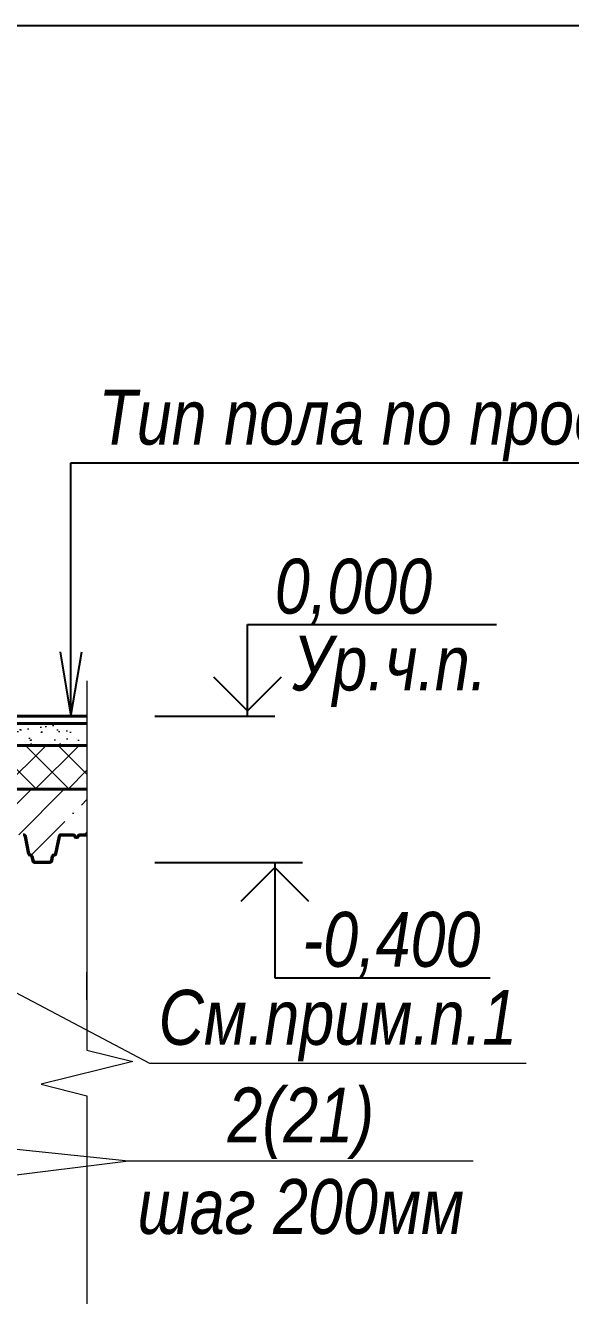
# Model space of a CAD drawing. Header units: millimetres. Extents: x 1582001 to 3303937, y 226471 to 491235.
# Drawn here: x 1858695 to 1861677, y 343203 to 350145 of the extents above; entities that cross this region are included whole.
import ezdxf
from ezdxf.enums import TextEntityAlignment as Align

# ---------------------------------------------------------------- set-up
doc = ezdxf.new("R2010")
doc.units = ezdxf.units.MM
for name, color, linetype, lineweight in [('перекрытия', 7, 'Continuous', 40), ('Размеры', 7, 'Continuous', 18), ('Стены несущие', 7, 'Continuous', 40)]:
    doc.layers.add(name, color=color, linetype=linetype, lineweight=lineweight)
doc.layers.add('Формуляр', color=138, linetype='Continuous')
doc.styles.get("Standard").update_dxf_attribs({"font": 'ARIALNI.TTF', "height": 300})
doc.styles.add('Текст', font='ARIALNI.TTF')

msp = doc.modelspace()

# ---------------------------------------------------------------- hatches: boundary and pattern name
at = {"layer": 'Размеры', "ltscale": 100}
h = msp.add_hatch(dxfattribs=at)
h.set_pattern_fill('AR-SAND', color=256, scale=2, style=0)
h.set_pattern_definition([(37.5, (324385.33, 67226.4), (-3.2000626, 97.8826475), [0, -77.216, 0, -86.36, 0, -82.55]), (7.5, (324385.33, 67226.4), (89.904657, 143.36502), [0, -41.656, 0, -69.596, 0, -26.67]), (327.5, (324322.85, 67226.4), (158.198474, 0.287437), [0, -25.4, 0, -91.44, 0, -119.38]), (317.5, (324322.85, 67226.4), (152.71129, 44.585865), [0, -12.7, 0, -59.944, 0, -68.58])])
h.paths.add_polyline_path([(1859031.8, 346210.1), (1859031.8, 346330.1), (1857494.1, 346330.1), (1857494.1, 346210.1)])
h = msp.add_hatch(dxfattribs=at)
h.set_pattern_fill('ANSI37', color=256, scale=40, style=0)
h.set_pattern_definition([(45, (324385.33, 67226.4), (-89.802561, 89.802561), []), (135, (324385.33, 67226.4), (-89.802561, -89.802561), [])])
h.paths.add_polyline_path([(1859031.8, 345970.1), (1859031.8, 346210.1), (1857494.1, 346210.1), (1857494.1, 345970.1)])
h = msp.add_hatch(dxfattribs=at)
h.set_pattern_fill('ANSI35', color=256, scale=40, style=0)
h.set_pattern_definition([(45, (325801.7, 67226.4), (-179.605122, 179.605122), []), (45, (325981.3, 67226.4), (-179.605122, 179.605122), [317.5, -63.5, 0, -63.5])])
h.paths.add_polyline_path([(1859031.8, 345719.3), (1859031.8, 345970.1), (1856871.9, 345970.1), (1856871.9, 345571.9), (1856952.2, 345571.9), (1857003.9, 345710.6), (1857015.8, 345721.9), (1857185.6, 345721.7), (1857194.9, 345712.4), (1857246.9, 345571.9), (1857327.2, 345571.9), (1857379.2, 345712.4), (1857390.8, 345721.9), (1857558.3, 345721.9), (1857565.8, 345719.2), (1857621.9, 345571.9), (1857702.2, 345571.9), (1857761.3, 345721), (1857933.3, 345721.9), (1857940, 345719.8), (1857996.9, 345571.9), (1858077.2, 345571.9), (1858134.7, 345720.2), (1858312.1, 345721.3), (1858371.9, 345571.9), (1858452.2, 345571.9), (1858512.7, 345721.5), (1858686.6, 345721.4), (1858746.9, 345571.9), (1858827.2, 345571.9), (1858884.3, 345719.9)])

# ---------------------------------------------------------------- linework, layer by layer
at = {"layer": 'перекрытия', "lineweight": 40, "ltscale": 100}
for p, q in [((1858693.2, 345712), (1858711.9, 345616.5)), ((1858694.9, 345712.4), (1858713.7, 345616.9)), ((1858879.2, 345712.4), (1858860.4, 345616.9)), ((1858881, 345712), (1858862.2, 345616.5)), ((1858956.6, 345721.9), (1858890.8, 345721.9)), ((1858956.6, 345720.1), (1858890.8, 345720.1)), ((1859031.8, 345721.9), (1858992.6, 345721.9)), ((1859031.8, 345720.1), (1858992.6, 345720.1)), ((1858976.7, 345707.9), (1858972.4, 345707.9)), ((1858976.7, 345706.1), (1858972.4, 345706.1)), ((1858719.8, 345611.9), (1858722.6, 345611.9)), ((1858719.8, 345610.1), (1858722.6, 345610.1)), ((1858730.5, 345603.6), (1858735.2, 345579.8)), ((1858732.2, 345604), (1858736.9, 345580.1)), ((1858746.9, 345571.9), (1858827.2, 345571.9)), ((1858746.9, 345570.1), (1858827.2, 345570.1)), ((1858841.9, 345604), (1858837.2, 345580.1)), ((1858841.9, 345604), (1858837.2, 345580.1)), ((1858843.7, 345603.6), (1858839, 345579.8)), ((1858843.7, 345603.6), (1858839, 345579.8)), ((1858854.4, 345611.9), (1858851.5, 345611.9)), ((1858854.4, 345611.9), (1858851.5, 345611.9)), ((1858854.4, 345610.1), (1858851.5, 345610.1)), ((1858854.4, 345610.1), (1858851.5, 345610.1))]:
    msp.add_line(p, q, dxfattribs=at)
for centre, radius, start, end in [((1858683.3, 345710.1), 11.8, 11.12617, 90), ((1858890.8, 345710.1), 11.8, 90, 168.87383), ((1858890.8, 345710.1), 10, 90, 168.87383), ((1858956.6, 345712.1), 9.8, 7.18076, 90), ((1858956.6, 345712.1), 8, 7.18076, 90), ((1858972.4, 345714.1), 8, 187.18076, 270), ((1858972.4, 345714.1), 6.2, 187.18076, 270), ((1858976.7, 345714.1), 6.2, 270, 352.81924), ((1858976.7, 345714.1), 8, 270, 352.81924), ((1858992.6, 345712.1), 9.8, 90, 172.81924), ((1858992.6, 345712.1), 8, 90, 172.81924), ((1858719.8, 345618.1), 8, 191.12617, 270), ((1858719.8, 345618.1), 6.2, 191.12617, 270), ((1858722.6, 345602.1), 9.8, 11.12617, 90), ((1858722.6, 345602.1), 8, 11.12617, 90), ((1858746.9, 345582.1), 12, 191.12617, 270), ((1858746.9, 345582.1), 10.2, 191.12617, 270), ((1858827.2, 345582.1), 10.2, 270, 348.87383), ((1858827.2, 345582.1), 10.2, 270, 348.87383), ((1858827.2, 345582.1), 12, 270, 348.87383), ((1858827.2, 345582.1), 12, 270, 348.87383), ((1858851.5, 345602.1), 9.8, 90, 168.87383), ((1858851.5, 345602.1), 9.8, 90, 168.87383), ((1858851.5, 345602.1), 8, 90, 168.87383), ((1858851.5, 345602.1), 8, 90, 168.87383), ((1858854.4, 345618.1), 6.2, 270, 348.87383), ((1858854.4, 345618.1), 6.2, 270, 348.87383), ((1858854.4, 345618.1), 8, 270, 348.87383), ((1858854.4, 345618.1), 8, 270, 348.87383)]:
    msp.add_arc(centre, radius, start, end, dxfattribs=at)
at = {"layer": 'Размеры', "lineweight": 25, "ltscale": 100}
for p, q in [((1858944.4, 346370.1), (1858944.4, 347753.7)), ((1858944.4, 347753.7), (1862678.8, 347753.7)), ((1858885.7, 346720.6), (1858944.4, 346370.1)), ((1858944.4, 346370.1), (1859003.1, 346720.6))]:
    msp.add_line(p, q, dxfattribs=at)
at = {"layer": 'Размеры', "linetype": 'Continuous', "lineweight": 25, "ltscale": 100}
for p, q in [((1859909.8, 346370.1), (1859909.8, 346870.1)), ((1859909.8, 346870.1), (1861271.6, 346870.1)), ((1859724, 346584.2), (1859909.8, 346398.4)), ((1859909.8, 346398.4), (1860095.7, 346584.2)), ((1859403.8, 346370.1), (1860059.8, 346370.1)), ((1859403.8, 345570.1), (1860209.8, 345570.1)), ((1860059.8, 345570.1), (1860059.8, 344939.9)), ((1860059.8, 345541.8), (1859874, 345355.9)), ((1860245.7, 345355.9), (1860059.8, 345541.8)), ((1860059.8, 344939.9), (1861237.6, 344939.9))]:
    msp.add_line(p, q, dxfattribs=at)
at = {"layer": 'Размеры', "lineweight": 9, "ltscale": 100}
for p, q in [((1857731.6, 345340.5), (1859373.2, 344473.6)), ((1859373.2, 344473.6), (1861434.6, 344473.6)), ((1856566.1, 344217), (1859258.3, 343939.8)), ((1857582.1, 343731.7), (1859258.3, 343939.8)), ((1859258.3, 343939.8), (1861144.6, 343939.8))]:
    msp.add_line(p, q, dxfattribs=at)
at = {"layer": 'Размеры', "linetype": 'Continuous', "ltscale": 50}
for p, q in [((1859031.8, 344820.1), (1859031.8, 344970.1)), ((1859031.8, 344020.1), (1859031.8, 343870.1))]:
    msp.add_line(p, q, dxfattribs=at)
msp.add_lwpolyline([(1859031.8, 346562), (1859031.8, 344545.1), (1859281.8, 344482.6), (1858781.8, 344357.6), (1859031.8, 344295.1), (1859031.8, 342555.1)], dxfattribs=at)
at = {"layer": 'Стены несущие'}
for p, q in [((1857494.1, 346370.1), (1859031.8, 346370.1)), ((1857494.1, 346330.1), (1859031.8, 346330.1)), ((1857494.1, 346210.1), (1859031.8, 346210.1)), ((1856871.9, 345970.1), (1859031.8, 345970.1))]:
    msp.add_line(p, q, dxfattribs=at)
at = {"layer": 'Формуляр', "color": 0}
msp.add_lwpolyline([(1836000.4, 321455), (1836000.4, 350144.9), (1875500.3, 350144.9), (1875500.3, 321455)], close=True, dxfattribs=at)

# ---------------------------------------------------------------- texts
at = {"layer": 'Размеры', "lineweight": 25, "ltscale": 100}
msp.add_text('Тип пола по проекту', height=300, dxfattribs=at).set_placement((1859094.4, 347853.7))
at = {"layer": 'Размеры', "linetype": 'Continuous', "lineweight": 25, "ltscale": 100}
for s, p in [('0,000', (1860059.8, 346930.1)), ('-0,400', (1860209.8, 344999.9))]:
    msp.add_text(s, height=300, dxfattribs=at).set_placement(p)
msp.add_text(' Ур.ч.п.', height=300, dxfattribs=at).set_placement((1860059.8, 346810.1), align=Align.TOP_LEFT)
at = {"layer": 'Размеры', "lineweight": 9, "ltscale": 100, "style": 'Текст'}
for s, p in [('См.прим.п.1', (1859423.2, 344573.6)), ('2(21)', (1859800.3, 344039.8)), ('шаг 200мм', (1859308.3, 343539.8))]:
    msp.add_text(s, height=300, dxfattribs=at).set_placement(p)

doc.saveas('drawing.dxf')
